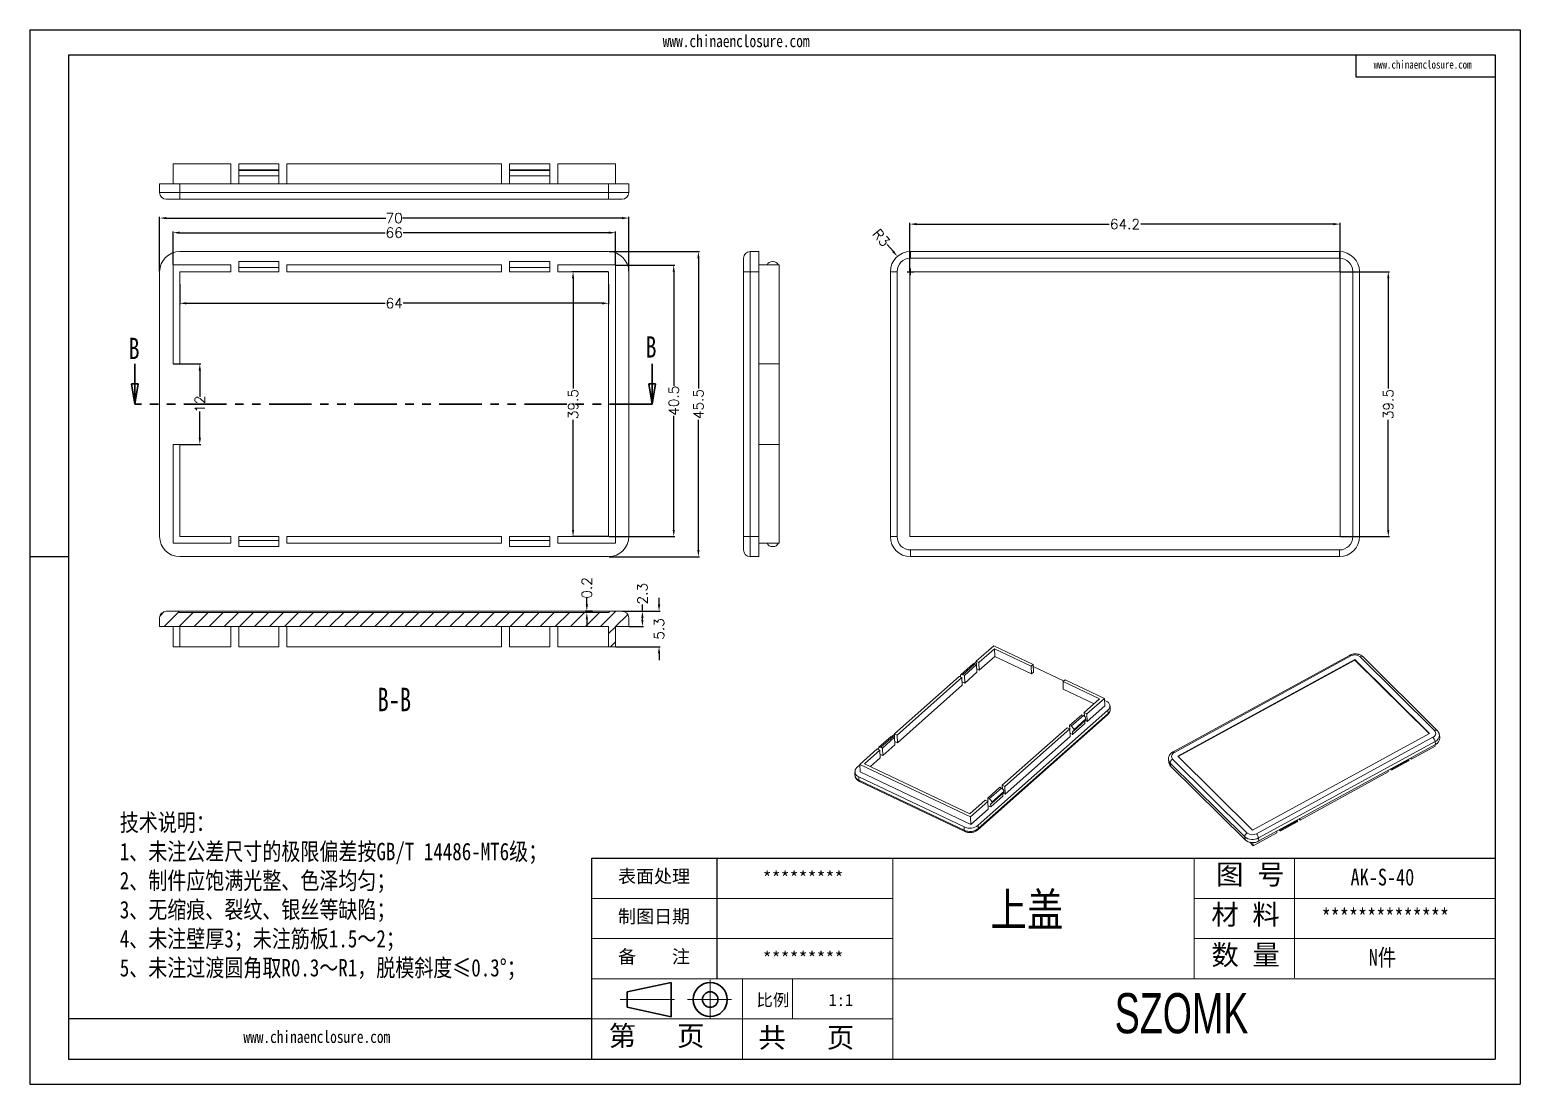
# Model space of a CAD drawing. Header units: inches. Extents: x 3335 to 3801, y 519 to 676.
# Drawn here: x 3334.6 to 3557, y 519 to 676.3 of the extents above; entities that cross this region are included whole.
import ezdxf

# ---------------------------------------------------------------- set-up
doc = ezdxf.new("R2010")
doc.units = ezdxf.units.IN
doc.linetypes.add('CENTER2', pattern=[28.575, 19.05, -3.175, 3.175, -3.175])
doc.linetypes.add('PHANTOM', pattern=[12.7, 6.35, -1.27, 1.27, -1.27, 1.27, -1.27])
doc.layers.add('文字', color=81, linetype='Continuous')
for name, color, linetype, lineweight in [('粗实线', 7, 'Continuous', 30), ('细实线', 3, 'Continuous', 9), ('细点划线', 2, 'CENTER2', 9)]:
    doc.layers.add(name, color=color, linetype=linetype, lineweight=lineweight)
doc.styles.add('SLDTEXTSTYLE0', font='TXT', dxfattribs={"width": 0.75})
doc.styles.add('SLDTEXTSTYLE3', font='TXT', dxfattribs={"width": 0.7})
doc.styles.get("Standard").update_dxf_attribs({"font": 'txt', "bigfont": 'gbcbig.shx'})
doc.styles.add('宋体', font='', dxfattribs={"width": 0.8, "height": 3.5})
doc.styles.add('长仿宋', font='', dxfattribs={"width": 0.7, "height": 4})
doc.styles.get('宋体').set_extended_font_data('SimSun')
doc.styles.get('长仿宋').set_extended_font_data('SimSun')
doc.dimstyles.new('1.5', dxfattribs={"dimtxt": 1.5, "dimasz": 1, "dimexe": 0.18, "dimexo": 0.0625, "dimgap": 0.1, "dimtad": 0, "dimzin": 12, "dimdsep": 46, "dimtxsty": 'Standard', "dimcen": 0.5, "dimclrd": 3, "dimclre": 3, "dimadec": 0, "dimazin": 0, "dimtfac": 1, "dimtofl": 0, "dimtmove": 0, "dimatfit": 3, "dimfxl": 1, "dimtolj": 1, "dimtzin": 0, "dimarcsym": 0})

# ---------------------------------------------------------------- blocks, each defined once
blk = doc.blocks.new('_CLOSED')
at = {"color": 0, "linetype": 'ByBlock', "lineweight": -2}
for p, q in [((-1, 0.166667), (0, 0)), ((-1, 0.166667), (-1, -0.166667)), ((0, 0), (-1, -0.166667)), ((0, 0), (-1, 0))]:
    blk.add_line(p, q, dxfattribs=at)
blk = doc.blocks.new('*D279')
at = {"color": 3, "lineweight": -2}
for p, q in [((3354.02, 640.28), (3354.02, 648.39)), ((3355.02, 648.21), (3387.79, 648.21)), ((3423.02, 648.21), (3390.24, 648.21)), ((3424.02, 640.28), (3424.02, 648.39))]:
    blk.add_line(p, q, dxfattribs=at)
at = {"color": 3}
for points in [[(3355.02, 648.37), (3355.02, 648.04), (3354.02, 648.21)], [(3423.02, 648.37), (3423.02, 648.04), (3424.02, 648.21)]]:
    blk.add_solid(points, dxfattribs=at)
at = {"layer": 'Defpoints', "color": 0}
for p in [(3424.02, 648.21), (3354.02, 640.21), (3424.02, 640.21)]:
    blk.add_point(p, dxfattribs=at)
at = {"color": 0, "insert": (3389.02, 648.21), "char_height": 1.5, "attachment_point": 5}
blk.add_mtext('\\A1;70', dxfattribs=at)
blk = doc.blocks.new('*D280')
at = {"color": 3, "lineweight": -2}
for p, q in [((3356.02, 641.28), (3356.02, 646.21)), ((3357.02, 646.03), (3387.67, 646.03)), ((3421.02, 646.03), (3390.37, 646.03)), ((3422.02, 641.28), (3422.02, 646.21))]:
    blk.add_line(p, q, dxfattribs=at)
at = {"color": 3}
for points in [[(3357.02, 646.2), (3357.02, 645.86), (3356.02, 646.03)], [(3421.02, 646.2), (3421.02, 645.86), (3422.02, 646.03)]]:
    blk.add_solid(points, dxfattribs=at)
at = {"layer": 'Defpoints', "color": 0}
for p in [(3422.02, 646.03), (3356.02, 641.21), (3422.02, 641.21)]:
    blk.add_point(p, dxfattribs=at)
at = {"color": 0, "insert": (3389.02, 646.03), "char_height": 1.5, "attachment_point": 5}
blk.add_mtext('\\A1;66', dxfattribs=at)
blk = doc.blocks.new('*D282')
at = {"color": 3, "lineweight": -2}
for p, q in [((3357.02, 638.34), (3357.02, 635.32)), ((3421.02, 638.34), (3421.02, 635.32)), ((3358.02, 635.5), (3387.67, 635.5)), ((3420.02, 635.5), (3390.37, 635.5))]:
    blk.add_line(p, q, dxfattribs=at)
at = {"color": 3}
for points in [[(3358.02, 635.67), (3358.02, 635.33), (3357.02, 635.5)], [(3420.02, 635.67), (3420.02, 635.33), (3421.02, 635.5)]]:
    blk.add_solid(points, dxfattribs=at)
at = {"layer": 'Defpoints', "color": 0}
for p in [(3357.02, 638.41), (3421.02, 638.41), (3421.02, 635.5)]:
    blk.add_point(p, dxfattribs=at)
at = {"color": 0, "insert": (3389.02, 635.5), "char_height": 1.5, "attachment_point": 5}
blk.add_mtext('\\A1;64', dxfattribs=at)
blk = doc.blocks.new('*D283')
at = {"color": 3, "lineweight": -2}
for p, q in [((3420.96, 640.21), (3415.53, 640.21)), ((3415.71, 639.21), (3415.71, 622.81)), ((3415.71, 601.71), (3415.71, 618.11)), ((3420.96, 600.71), (3415.53, 600.71))]:
    blk.add_line(p, q, dxfattribs=at)
at = {"color": 3}
for points in [[(3415.54, 639.21), (3415.87, 639.21), (3415.71, 640.21)], [(3415.54, 601.71), (3415.87, 601.71), (3415.71, 600.71)]]:
    blk.add_solid(points, dxfattribs=at)
at = {"layer": 'Defpoints', "color": 0}
for p in [(3421.02, 640.21), (3415.71, 600.71), (3421.02, 600.71)]:
    blk.add_point(p, dxfattribs=at)
at = {"color": 0, "insert": (3415.71, 620.46), "char_height": 1.5, "attachment_point": 5, "rotation": 90}
blk.add_mtext('\\A1;39.5', dxfattribs=at)
blk = doc.blocks.new('*D284')
at = {"color": 3, "lineweight": -2}
for p, q in [((3422.08, 641.21), (3430.91, 641.21)), ((3430.73, 640.21), (3430.73, 623.19)), ((3430.73, 601.71), (3430.73, 618.74)), ((3421.08, 600.71), (3430.91, 600.71))]:
    blk.add_line(p, q, dxfattribs=at)
at = {"color": 3}
for points in [[(3430.57, 640.21), (3430.9, 640.21), (3430.73, 641.21)], [(3430.57, 601.71), (3430.9, 601.71), (3430.73, 600.71)]]:
    blk.add_solid(points, dxfattribs=at)
at = {"layer": 'Defpoints', "color": 0}
for p in [(3422.02, 641.21), (3421.02, 600.71), (3430.73, 600.71)]:
    blk.add_point(p, dxfattribs=at)
at = {"color": 0, "insert": (3430.73, 620.96), "char_height": 1.5, "attachment_point": 5, "rotation": 90}
blk.add_mtext('\\A1;40.5', dxfattribs=at)
blk = doc.blocks.new('*D285')
at = {"color": 3, "lineweight": -2}
for p, q in [((3421.08, 643.21), (3434.59, 643.21)), ((3434.41, 642.21), (3434.41, 622.81)), ((3434.41, 598.71), (3434.41, 618.11)), ((3421.08, 597.71), (3434.59, 597.71))]:
    blk.add_line(p, q, dxfattribs=at)
at = {"color": 3}
for points in [[(3434.24, 642.21), (3434.58, 642.21), (3434.41, 643.21)], [(3434.24, 598.71), (3434.58, 598.71), (3434.41, 597.71)]]:
    blk.add_solid(points, dxfattribs=at)
at = {"layer": 'Defpoints', "color": 0}
for p in [(3421.02, 643.21), (3434.41, 643.21), (3421.02, 597.71)]:
    blk.add_point(p, dxfattribs=at)
at = {"color": 0, "insert": (3434.41, 620.46), "char_height": 1.5, "attachment_point": 5, "rotation": 90}
blk.add_mtext('\\A1;45.5', dxfattribs=at)
blk = doc.blocks.new('*D286')
at = {"color": 3, "lineweight": -2}
for p, q in [((3356.08, 626.46), (3360.19, 626.46)), ((3360.01, 625.46), (3360.01, 621.56)), ((3360.01, 615.46), (3360.01, 619.36)), ((3357.08, 614.46), (3360.19, 614.46))]:
    blk.add_line(p, q, dxfattribs=at)
at = {"color": 3}
for points in [[(3359.84, 625.46), (3360.18, 625.46), (3360.01, 626.46)], [(3359.84, 615.46), (3360.18, 615.46), (3360.01, 614.46)]]:
    blk.add_solid(points, dxfattribs=at)
at = {"layer": 'Defpoints', "color": 0}
for p in [(3356.02, 626.46), (3360.01, 626.46), (3357.02, 614.46)]:
    blk.add_point(p, dxfattribs=at)
at = {"color": 0, "insert": (3360.01, 620.46), "char_height": 1.5, "attachment_point": 5, "rotation": 90}
blk.add_mtext('\\A1;12', dxfattribs=at)
blk = doc.blocks.new('*D287')
at = {"color": 3, "lineweight": -2}
for p, q in [((3423.08, 589.58), (3426.24, 589.58)), ((3426.06, 589.58), (3426.06, 590.58)), ((3424.08, 587.28), (3426.24, 587.28)), ((3426.06, 588.28), (3426.06, 588.58))]:
    blk.add_line(p, q, dxfattribs=at)
at = {"color": 3}
for points in [[(3425.89, 588.58), (3426.22, 588.58), (3426.06, 589.58)], [(3425.89, 588.28), (3426.22, 588.28), (3426.06, 587.28)]]:
    blk.add_solid(points, dxfattribs=at)
at = {"layer": 'Defpoints', "color": 0}
for p in [(3423.02, 589.58), (3426.06, 589.58), (3424.02, 587.28)]:
    blk.add_point(p, dxfattribs=at)
at = {"color": 0, "insert": (3426.06, 592.18), "char_height": 1.5, "attachment_point": 5, "rotation": 90}
blk.add_mtext('\\A1;2.3', dxfattribs=at)
blk = doc.blocks.new('*D288')
at = {"color": 3, "lineweight": -2}
for p, q in [((3428.54, 590.58), (3428.54, 591.58)), ((3423.08, 589.58), (3428.72, 589.58)), ((3422.08, 584.28), (3428.72, 584.28)), ((3428.54, 583.28), (3428.54, 582.28))]:
    blk.add_line(p, q, dxfattribs=at)
at = {"color": 3}
for points in [[(3428.37, 590.58), (3428.71, 590.58), (3428.54, 589.58)], [(3428.37, 583.28), (3428.71, 583.28), (3428.54, 584.28)]]:
    blk.add_solid(points, dxfattribs=at)
at = {"layer": 'Defpoints', "color": 0}
for p in [(3423.02, 589.58), (3428.54, 589.58), (3422.02, 584.28)]:
    blk.add_point(p, dxfattribs=at)
at = {"color": 0, "insert": (3428.54, 586.93), "char_height": 1.5, "attachment_point": 5, "rotation": 90}
blk.add_mtext('\\A1;5.3', dxfattribs=at)
blk = doc.blocks.new('*D289')
at = {"color": 3, "lineweight": -2}
for p, q in [((3417.76, 590.58), (3417.76, 591.58)), ((3418.6, 589.58), (3417.58, 589.58)), ((3418.6, 589.38), (3417.58, 589.38)), ((3417.76, 588.38), (3417.76, 587.38))]:
    blk.add_line(p, q, dxfattribs=at)
at = {"color": 3}
for points in [[(3417.6, 590.58), (3417.93, 590.58), (3417.76, 589.58)], [(3417.6, 588.38), (3417.93, 588.38), (3417.76, 589.38)]]:
    blk.add_solid(points, dxfattribs=at)
at = {"layer": 'Defpoints', "color": 0}
for p in [(3417.76, 589.58), (3418.66, 589.58), (3418.66, 589.38)]:
    blk.add_point(p, dxfattribs=at)
at = {"color": 0, "insert": (3417.76, 593.05), "char_height": 1.5, "attachment_point": 5, "rotation": 90}
blk.add_mtext('\\A1;0.2', dxfattribs=at)
blk = doc.blocks.new('*D290')
at = {"color": 3, "lineweight": -2}
for p, q in [((3465.96, 640.28), (3465.96, 647.49)), ((3466.96, 647.31), (3495.71, 647.31)), ((3529.16, 647.31), (3500.41, 647.31)), ((3530.16, 640.28), (3530.16, 647.49))]:
    blk.add_line(p, q, dxfattribs=at)
at = {"color": 3}
for points in [[(3466.96, 647.47), (3466.96, 647.14), (3465.96, 647.31)], [(3529.16, 647.47), (3529.16, 647.14), (3530.16, 647.31)]]:
    blk.add_solid(points, dxfattribs=at)
at = {"layer": 'Defpoints', "color": 0}
for p in [(3530.16, 647.31), (3465.96, 640.21), (3530.16, 640.21)]:
    blk.add_point(p, dxfattribs=at)
at = {"color": 0, "insert": (3498.06, 647.31), "char_height": 1.5, "attachment_point": 5}
blk.add_mtext('\\A1;64.2', dxfattribs=at)
blk = doc.blocks.new('*D291')
at = {"color": 3, "lineweight": -2}
for p, q in [((3530.22, 640.21), (3537.53, 640.21)), ((3537.35, 639.21), (3537.35, 622.81)), ((3537.35, 601.71), (3537.35, 618.11)), ((3530.22, 600.71), (3537.53, 600.71))]:
    blk.add_line(p, q, dxfattribs=at)
at = {"color": 3}
for points in [[(3537.18, 639.21), (3537.52, 639.21), (3537.35, 640.21)], [(3537.18, 601.71), (3537.52, 601.71), (3537.35, 600.71)]]:
    blk.add_solid(points, dxfattribs=at)
at = {"layer": 'Defpoints', "color": 0}
for p in [(3530.16, 640.21), (3537.35, 640.21), (3530.16, 600.71)]:
    blk.add_point(p, dxfattribs=at)
at = {"color": 0, "insert": (3537.35, 620.46), "char_height": 1.5, "attachment_point": 5, "rotation": 90}
blk.add_mtext('\\A1;39.5', dxfattribs=at)
blk = doc.blocks.new('*D292')
at = {"color": 3, "lineweight": -2}
for p, q in [((3462.58, 644.26), (3463.45, 643.25)), ((3466.06, 639.71), (3466.06, 640.71)), ((3465.56, 640.21), (3466.56, 640.21))]:
    blk.add_line(p, q, dxfattribs=at)
at = {"color": 3}
blk.add_solid([(3463.57, 643.36), (3463.32, 643.14), (3464.1, 642.49)], dxfattribs=at)
at = {"layer": 'Defpoints', "color": 0}
for p in [(3464.1, 642.49), (3466.06, 640.21)]:
    blk.add_point(p, dxfattribs=at)
at = {"color": 0, "insert": (3461.7, 645.28), "char_height": 1.5, "attachment_point": 5, "rotation": 310.6893}
blk.add_mtext('\\A1;R3', dxfattribs=at)

msp = doc.modelspace()

# ---------------------------------------------------------------- hatches: boundary and pattern name
at = {"linetype": 'Continuous', "lineweight": 0}
h = msp.add_hatch(dxfattribs=at)
h.set_pattern_fill('ANSI31', color=4, scale=0.5, style=0)
h.set_pattern_definition([(45, (0, 3.0011), (-1.122532, 1.122532), [])])
edge = h.paths.add_edge_path(flags=0)
edge.add_line((3421.018, 584.279), (3422.018, 584.279))
edge.add_line((3422.018, 584.279), (3422.018, 587.279))
edge.add_line((3422.018, 587.279), (3424.018, 587.279))
edge.add_line((3424.018, 587.279), (3424.018, 588.579))
edge.add_arc((3423.018, 588.579), 1, 0, 90)
edge.add_line((3423.018, 589.579), (3421.118, 589.579))
edge.add_line((3421.118, 589.579), (3421.118, 589.379))
edge.add_line((3421.118, 589.379), (3356.918, 589.379))
edge.add_line((3356.918, 589.379), (3356.918, 589.579))
edge.add_line((3356.918, 589.579), (3355.018, 589.579))
edge.add_arc((3355.018, 588.579), 1, 90, 180)
edge.add_line((3354.018, 588.579), (3354.018, 587.279))
edge.add_line((3354.018, 587.279), (3421.018, 587.279))
edge.add_line((3421.018, 587.279), (3421.018, 584.279))

# ---------------------------------------------------------------- linework, layer by layer
for p, q in [((3334.647, 676.285), (3557.035, 676.285)), ((3334.647, 676.285), (3334.647, 519.041)), ((3557.035, 676.285), (3557.035, 519.041)), ((3340.401, 672.541), (3553.291, 672.541)), ((3340.401, 672.541), (3340.401, 522.785)), ((3532.491, 672.541), (3532.491, 669.291)), ((3553.291, 672.541), (3553.291, 522.785)), ((3532.491, 669.291), (3553.291, 669.291)), ((3340.401, 597.663), (3334.647, 597.663)), ((3334.647, 591.839), (3334.647, 519.041)), ((3418.51, 522.785), (3418.51, 552.736)), ((3418.51, 552.736), (3553.291, 552.736)), ((3437.23, 534.765), (3437.23, 552.736)), ((3418.51, 528.775), (3340.401, 528.775)), ((3340.401, 522.785), (3553.291, 522.785)), ((3334.647, 519.041), (3557.035, 519.041)), ((3334.647, 519.041), (3437.604, 519.041))]:
    msp.add_line(p, q)
at = {"color": 7, "linetype": 'Continuous', "lineweight": 15}
for p, q in [((3356.018, 653.322), (3356.018, 656.322)), ((3356.018, 656.322), (3364.618, 656.322)), ((3364.618, 653.322), (3364.618, 656.322)), ((3365.818, 656.322), (3371.818, 656.322)), ((3365.818, 655.422), (3365.818, 656.322)), ((3371.818, 656.322), (3371.818, 655.422)), ((3373.018, 656.322), (3405.018, 656.322)), ((3373.018, 653.322), (3373.018, 656.322)), ((3405.018, 653.322), (3405.018, 656.322)), ((3406.218, 656.322), (3412.218, 656.322)), ((3406.218, 655.422), (3406.218, 656.322)), ((3412.218, 656.322), (3412.218, 655.422)), ((3413.418, 656.322), (3422.018, 656.322)), ((3413.418, 653.322), (3413.418, 656.322)), ((3422.018, 653.322), (3422.018, 656.322)), ((3371.818, 655.422), (3365.818, 655.422)), ((3365.818, 655.422), (3365.818, 655.328)), ((3365.818, 655.328), (3371.818, 655.328)), ((3365.818, 654.522), (3365.818, 655.328)), ((3365.818, 654.522), (3371.818, 654.522)), ((3365.818, 653.322), (3365.818, 654.522)), ((3371.818, 655.328), (3371.818, 655.422)), ((3371.818, 655.328), (3371.818, 654.522)), ((3371.818, 653.322), (3371.818, 654.522)), ((3412.218, 655.422), (3406.218, 655.422)), ((3406.218, 655.328), (3406.218, 655.422)), ((3406.218, 655.328), (3412.218, 655.328)), ((3406.218, 654.522), (3406.218, 655.328)), ((3412.218, 654.522), (3406.218, 654.522)), ((3406.218, 653.322), (3406.218, 654.522)), ((3412.218, 655.422), (3412.218, 655.328)), ((3412.218, 655.328), (3412.218, 654.522)), ((3412.218, 653.322), (3412.218, 654.522)), ((3354.018, 652.022), (3354.018, 653.322)), ((3354.018, 653.322), (3357.018, 653.322)), ((3357.018, 652.022), (3354.018, 652.022)), ((3357.018, 653.322), (3357.018, 652.022)), ((3357.018, 653.322), (3421.018, 653.322)), ((3357.018, 652.022), (3357.018, 651.022)), ((3357.018, 652.022), (3421.018, 652.022)), ((3421.018, 652.022), (3421.018, 653.322)), ((3421.018, 653.322), (3424.018, 653.322)), ((3424.018, 652.022), (3421.018, 652.022)), ((3421.018, 651.022), (3421.018, 652.022)), ((3424.018, 653.322), (3424.018, 652.022)), ((3355.018, 651.022), (3357.018, 651.022)), ((3421.018, 651.022), (3357.018, 651.022)), ((3421.018, 651.022), (3423.018, 651.022)), ((3421.018, 643.214), (3357.018, 643.214)), ((3442.149, 640.214), (3442.149, 643.214)), ((3442.149, 643.214), (3443.449, 643.214)), ((3443.449, 643.214), (3443.449, 640.214)), ((3466.055, 643.214), (3466.055, 642.214)), ((3466.055, 643.214), (3530.055, 643.214)), ((3530.055, 642.214), (3530.055, 643.214)), ((3356.018, 641.214), (3356.018, 626.464)), ((3364.618, 641.214), (3356.018, 641.214)), ((3364.618, 641.214), (3364.618, 640.214)), ((3365.818, 640.814), (3365.818, 641.714)), ((3365.818, 641.714), (3371.818, 641.714)), ((3371.818, 640.814), (3365.818, 640.814)), ((3365.818, 640.214), (3365.818, 640.814)), ((3371.818, 641.714), (3371.818, 640.814)), ((3371.818, 640.814), (3371.818, 640.214)), ((3373.018, 640.214), (3373.018, 641.214)), ((3405.018, 641.214), (3373.018, 641.214)), ((3405.018, 640.214), (3405.018, 641.214)), ((3406.218, 641.714), (3412.218, 641.714)), ((3406.218, 640.814), (3406.218, 641.714)), ((3406.218, 640.814), (3406.218, 640.214)), ((3412.218, 640.814), (3406.218, 640.814)), ((3412.218, 641.714), (3412.218, 640.814)), ((3412.218, 640.214), (3412.218, 640.814)), ((3413.418, 641.214), (3413.418, 640.214)), ((3422.018, 641.214), (3413.418, 641.214)), ((3422.018, 599.714), (3422.018, 641.214)), ((3441.149, 642.214), (3441.149, 640.214)), ((3443.449, 641.214), (3446.449, 641.214)), ((3445.549, 641.714), (3445.455, 641.714)), ((3446.449, 641.214), (3446.449, 626.464)), ((3530.055, 642.214), (3466.055, 642.214)), ((3354.018, 640.214), (3354.018, 600.714)), ((3357.018, 640.214), (3357.018, 626.464)), ((3364.618, 640.214), (3357.018, 640.214)), ((3371.818, 640.214), (3365.818, 640.214)), ((3405.018, 640.214), (3373.018, 640.214)), ((3412.218, 640.214), (3406.218, 640.214)), ((3421.018, 640.214), (3413.418, 640.214)), ((3421.018, 600.714), (3421.018, 640.214)), ((3424.018, 600.714), (3424.018, 640.214)), ((3442.149, 640.214), (3441.149, 640.214)), ((3441.149, 600.714), (3441.149, 640.214)), ((3442.149, 640.214), (3442.149, 600.714)), ((3443.449, 640.214), (3442.149, 640.214)), ((3443.449, 640.214), (3443.449, 600.714)), ((3464.055, 640.214), (3463.055, 640.214)), ((3463.055, 600.714), (3463.055, 640.214)), ((3464.055, 640.214), (3464.055, 600.714)), ((3530.155, 640.214), (3465.955, 640.214)), ((3465.955, 640.214), (3465.955, 600.714)), ((3530.155, 600.714), (3530.155, 640.214)), ((3533.055, 640.214), (3532.055, 640.214)), ((3532.055, 600.714), (3532.055, 640.214)), ((3533.055, 640.214), (3533.055, 600.714)), ((3357.018, 626.464), (3356.018, 626.464)), ((3443.449, 626.464), (3446.449, 626.464)), ((3446.449, 614.464), (3446.449, 626.464)), ((3356.018, 614.464), (3356.018, 599.714)), ((3356.018, 614.464), (3357.018, 614.464)), ((3357.018, 614.464), (3357.018, 600.714)), ((3443.449, 614.464), (3446.449, 614.464)), ((3446.449, 614.464), (3446.449, 599.714)), ((3357.018, 600.714), (3364.618, 600.714)), ((3364.618, 599.714), (3364.618, 600.714)), ((3365.818, 600.714), (3371.818, 600.714)), ((3365.818, 600.714), (3365.818, 600.114)), ((3371.818, 600.114), (3371.818, 600.714)), ((3373.018, 600.714), (3373.018, 599.714)), ((3373.018, 600.714), (3405.018, 600.714)), ((3405.018, 600.714), (3405.018, 599.714)), ((3406.218, 600.714), (3412.218, 600.714)), ((3406.218, 600.114), (3406.218, 600.714)), ((3412.218, 600.714), (3412.218, 600.114)), ((3413.418, 600.714), (3421.018, 600.714)), ((3413.418, 599.714), (3413.418, 600.714)), ((3441.149, 600.714), (3441.149, 598.714)), ((3441.149, 600.714), (3442.149, 600.714)), ((3442.149, 597.714), (3442.149, 600.714)), ((3442.149, 600.714), (3443.449, 600.714)), ((3443.449, 600.714), (3443.449, 597.714)), ((3463.055, 600.714), (3464.055, 600.714)), ((3465.955, 600.714), (3530.155, 600.714)), ((3532.055, 600.714), (3533.055, 600.714)), ((3356.018, 599.714), (3364.618, 599.714)), ((3365.818, 600.114), (3371.818, 600.114)), ((3365.818, 599.214), (3365.818, 600.114)), ((3371.818, 599.214), (3365.818, 599.214)), ((3371.818, 600.114), (3371.818, 599.214)), ((3373.018, 599.714), (3405.018, 599.714)), ((3406.218, 600.114), (3412.218, 600.114)), ((3406.218, 599.214), (3406.218, 600.114)), ((3412.218, 599.214), (3406.218, 599.214)), ((3412.218, 600.114), (3412.218, 599.214)), ((3413.418, 599.714), (3422.018, 599.714)), ((3443.449, 599.714), (3446.449, 599.714)), ((3445.549, 599.214), (3445.455, 599.214)), ((3466.055, 598.714), (3466.055, 597.714)), ((3466.055, 598.714), (3530.055, 598.714)), ((3530.055, 597.714), (3530.055, 598.714)), ((3357.018, 597.714), (3421.018, 597.714)), ((3443.449, 597.714), (3442.149, 597.714)), ((3530.055, 597.714), (3466.055, 597.714)), ((3356.918, 589.579), (3355.018, 589.579)), ((3356.918, 589.579), (3356.918, 589.379)), ((3421.118, 589.579), (3356.918, 589.579)), ((3421.118, 589.379), (3356.918, 589.379)), ((3421.118, 589.379), (3421.118, 589.579)), ((3423.018, 589.579), (3421.118, 589.579)), ((3354.018, 587.279), (3354.018, 588.579)), ((3354.018, 587.279), (3421.018, 587.279)), ((3356.018, 587.279), (3356.018, 584.279)), ((3357.018, 587.279), (3357.018, 584.279)), ((3364.618, 587.279), (3364.618, 584.279)), ((3365.818, 587.279), (3365.818, 584.279)), ((3371.818, 587.279), (3371.818, 584.279)), ((3373.018, 587.279), (3373.018, 584.279)), ((3405.018, 587.279), (3405.018, 584.279)), ((3406.218, 587.279), (3406.218, 584.279)), ((3412.218, 587.279), (3412.218, 584.279)), ((3413.418, 587.279), (3413.418, 584.279)), ((3421.018, 584.279), (3421.018, 587.279)), ((3422.018, 587.279), (3424.018, 587.279)), ((3422.018, 584.279), (3422.018, 587.279)), ((3424.018, 588.579), (3424.018, 587.279)), ((3356.018, 584.279), (3357.018, 584.279)), ((3357.018, 584.279), (3364.618, 584.279)), ((3365.818, 584.279), (3371.818, 584.279)), ((3373.018, 584.279), (3405.018, 584.279)), ((3406.218, 584.279), (3412.218, 584.279)), ((3413.418, 584.279), (3421.018, 584.279)), ((3422.018, 584.279), (3421.018, 584.279)), ((3478.48, 584.421), (3475.877, 582.116)), ((3478.575, 583.964), (3476.275, 581.927)), ((3478.622, 582.832), (3476.322, 580.795)), ((3484.346, 581.633), (3478.48, 584.421)), ((3484.044, 581.365), (3478.575, 583.964)), ((3478.622, 582.832), (3478.575, 583.964)), ((3484.091, 580.233), (3478.622, 582.832)), ((3531.559, 582.991), (3505.237, 568.61)), ((3531.759, 582.902), (3505.437, 568.52)), ((3544.265, 571.779), (3533.145, 582.793)), ((3544.657, 571.785), (3533.536, 582.8)), ((3475.389, 581.716), (3473.573, 580.108)), ((3475.673, 581.719), (3473.858, 580.111)), ((3475.912, 581.606), (3474.096, 579.998)), ((3475.959, 580.473), (3474.143, 578.865)), ((3475.881, 582.028), (3475.571, 581.754)), ((3475.912, 581.606), (3475.673, 581.719)), ((3475.877, 582.116), (3476.275, 581.927)), ((3475.898, 581.612), (3475.877, 582.116)), ((3475.959, 580.473), (3475.912, 581.606)), ((3475.938, 580.977), (3476.322, 580.795)), ((3476.322, 580.795), (3476.275, 581.927)), ((3484.346, 581.633), (3484.044, 581.365)), ((3484.091, 580.233), (3484.044, 581.365)), ((3484.393, 580.501), (3484.091, 580.233)), ((3484.393, 580.501), (3484.346, 581.633)), ((3488.908, 579.178), (3484.358, 581.341)), ((3532.363, 582.366), (3505.959, 567.94)), ((3532.371, 582.297), (3506.007, 567.892)), ((3543.484, 571.352), (3532.363, 582.366)), ((3532.371, 582.297), (3532.363, 582.366)), ((3543.443, 571.33), (3532.371, 582.297)), ((3473.335, 579.865), (3463.652, 571.289)), ((3473.733, 579.676), (3464.049, 571.1)), ((3473.78, 578.544), (3464.096, 569.968)), ((3473.733, 579.676), (3473.335, 579.865)), ((3473.514, 579.932), (3473.403, 579.833)), ((3473.515, 579.906), (3473.514, 579.941)), ((3473.78, 578.544), (3473.733, 579.676)), ((3473.759, 579.048), (3474.143, 578.865)), ((3473.858, 580.111), (3474.096, 579.998)), ((3474.143, 578.865), (3474.096, 579.998)), ((3488.816, 579.096), (3489.119, 579.364)), ((3494.285, 576.497), (3488.816, 579.096)), ((3488.863, 577.964), (3488.816, 579.096)), ((3494.985, 576.576), (3489.119, 579.364)), ((3493.469, 575.775), (3488.863, 577.964)), ((3491.985, 574.46), (3494.285, 576.497)), ((3492.382, 574.271), (3494.985, 576.576)), ((3495.032, 575.444), (3494.985, 576.576)), ((3495.24, 576.169), (3494.997, 576.284)), ((3476.111, 556.97), (3495.479, 574.122)), ((3476.157, 557.646), (3495.525, 574.798)), ((3476.178, 557.155), (3495.545, 574.307)), ((3489.806, 572.531), (3491.622, 574.139)), ((3490.045, 572.417), (3491.86, 574.025)), ((3491.622, 574.139), (3491.86, 574.025)), ((3492.007, 573.927), (3491.985, 574.46)), ((3492.382, 574.271), (3491.985, 574.46)), ((3492.43, 573.139), (3492.382, 574.271)), ((3492.43, 573.139), (3495.032, 575.444)), ((3495.545, 574.307), (3495.525, 574.798)), ((3495.851, 574.937), (3495.83, 575.427)), ((3479.759, 563.633), (3489.443, 572.209)), ((3480.157, 563.444), (3489.84, 572.02)), ((3489.443, 572.209), (3489.84, 572.02)), ((3489.827, 572.027), (3489.806, 572.531)), ((3490.045, 572.417), (3489.806, 572.531)), ((3489.888, 570.888), (3489.84, 572.02)), ((3490.251, 571.21), (3490.232, 571.662)), ((3490.251, 571.21), (3492.066, 572.818)), ((3490.358, 571.706), (3492.174, 573.314)), ((3492.232, 573.516), (3490.417, 571.908)), ((3490.418, 571.872), (3490.417, 571.908)), ((3490.418, 571.872), (3492.234, 573.48)), ((3492.066, 572.818), (3492.05, 573.204)), ((3492.43, 573.139), (3492.135, 573.279)), ((3492.232, 573.516), (3492.234, 573.48)), ((3463.163, 570.889), (3461.348, 569.281)), ((3463.448, 570.892), (3461.632, 569.284)), ((3463.686, 570.778), (3461.87, 569.17)), ((3463.733, 569.646), (3461.918, 568.038)), ((3463.655, 571.201), (3463.345, 570.926)), ((3463.448, 570.892), (3463.686, 570.778)), ((3464.049, 571.1), (3463.652, 571.289)), ((3463.673, 570.785), (3463.652, 571.289)), ((3463.733, 569.646), (3463.686, 570.778)), ((3464.096, 569.968), (3463.712, 570.15)), ((3464.096, 569.968), (3464.049, 571.1)), ((3480.204, 562.312), (3489.888, 570.888)), ((3490.251, 571.21), (3489.867, 571.392)), ((3517.079, 556.926), (3543.484, 571.352)), ((3517.684, 556.39), (3544.006, 570.772)), ((3544.327, 570.144), (3518.005, 555.763)), ((3544.379, 569.69), (3518.057, 555.309)), ((3544.347, 569.426), (3540.81, 567.493)), ((3544.32, 569.658), (3544.347, 569.426)), ((3544.379, 569.69), (3544.327, 570.144)), ((3545.025, 570.697), (3544.973, 571.151)), ((3461.11, 569.038), (3458.507, 566.733)), ((3461.507, 568.849), (3459.207, 566.812)), ((3461.554, 567.716), (3460.07, 566.402)), ((3461.11, 569.038), (3461.507, 568.849)), ((3461.288, 569.105), (3461.177, 569.006)), ((3461.288, 569.114), (3461.289, 569.079)), ((3461.554, 567.716), (3461.507, 568.849)), ((3461.918, 568.038), (3461.533, 568.221)), ((3461.87, 569.17), (3461.632, 569.284)), ((3461.918, 568.038), (3461.87, 569.17)), ((3504.55, 567.443), (3504.602, 566.99)), ((3505.178, 567.513), (3516.298, 556.499)), ((3505.959, 567.94), (3517.079, 556.926)), ((3537.916, 565.906), (3540.383, 567.254)), ((3540.417, 567.431), (3537.95, 566.083)), ((3537.953, 566.05), (3540.421, 567.398)), ((3540.421, 567.398), (3540.417, 567.431)), ((3540.81, 567.493), (3540.649, 567.653)), ((3540.783, 567.726), (3540.81, 567.493)), ((3457.756, 565.617), (3457.776, 565.127)), ((3458.511, 566.645), (3458.061, 566.247)), ((3458.347, 564.876), (3474.056, 557.409)), ((3458.347, 564.876), (3458.367, 564.385)), ((3458.554, 565.601), (3458.507, 566.733)), ((3458.507, 566.733), (3475.012, 558.888)), ((3458.554, 565.601), (3475.059, 557.756)), ((3459.207, 566.812), (3474.917, 559.345)), ((3515.927, 555.925), (3504.806, 566.939)), ((3504.806, 566.939), (3504.858, 566.486)), ((3515.978, 555.471), (3504.858, 566.486)), ((3537.355, 565.606), (3524.194, 558.415)), ((3537.328, 565.838), (3537.355, 565.606)), ((3537.736, 565.987), (3537.688, 566.035)), ((3537.95, 566.083), (3537.953, 566.05)), ((3458.367, 564.385), (3474.077, 556.918)), ((3458.455, 564.201), (3474.165, 556.735)), ((3477.58, 561.704), (3479.396, 563.312)), ((3477.819, 561.59), (3479.634, 563.198)), ((3480.007, 562.688), (3478.191, 561.08)), ((3478.192, 561.045), (3480.008, 562.653)), ((3479.634, 563.198), (3479.396, 563.312)), ((3479.759, 563.633), (3480.157, 563.444)), ((3479.781, 563.1), (3479.759, 563.633)), ((3480.008, 562.653), (3480.007, 562.688)), ((3480.204, 562.312), (3480.157, 563.444)), ((3474.917, 559.345), (3477.217, 561.382)), ((3475.012, 558.888), (3477.615, 561.193)), ((3477.615, 561.193), (3477.217, 561.382)), ((3477.601, 561.199), (3477.58, 561.704)), ((3477.58, 561.704), (3477.819, 561.59)), ((3477.662, 560.061), (3477.615, 561.193)), ((3477.641, 560.565), (3478.025, 560.382)), ((3478.025, 560.382), (3478.006, 560.835)), ((3478.025, 560.382), (3479.841, 561.99)), ((3478.133, 560.878), (3479.948, 562.486)), ((3478.191, 561.08), (3478.192, 561.045)), ((3479.841, 561.99), (3479.825, 562.377)), ((3479.909, 562.452), (3480.204, 562.312)), ((3475.059, 557.756), (3475.012, 558.888)), ((3475.059, 557.756), (3477.662, 560.061)), ((3523.802, 558.353), (3521.334, 557.005)), ((3521.338, 556.972), (3523.805, 558.32)), ((3523.802, 558.353), (3523.805, 558.32)), ((3524.033, 558.574), (3524.194, 558.415)), ((3524.167, 558.648), (3524.194, 558.415)), ((3474.077, 556.918), (3474.056, 557.409)), ((3476.157, 557.646), (3476.178, 557.155)), ((3520.739, 556.528), (3517.202, 554.595)), ((3520.713, 556.76), (3520.739, 556.528)), ((3521.072, 556.956), (3521.12, 556.909)), ((3521.3, 556.828), (3523.768, 558.176)), ((3521.338, 556.972), (3521.334, 557.005)), ((3515.978, 555.471), (3515.927, 555.925)), ((3517.202, 554.595), (3516.677, 555.115)), ((3517.148, 555.072), (3517.202, 554.595)), ((3518.005, 555.763), (3518.057, 555.309))]:
    msp.add_line(p, q, dxfattribs=at)
at = {"color": 7, "linetype": 'Continuous', "lineweight": 30}
for p, q in [((3350.324, 626.464), (3350.324, 620.464)), ((3427.498, 626.464), (3427.498, 620.464))]:
    msp.add_line(p, q, dxfattribs=at)
at = {"color": 1, "linetype": 'PHANTOM', "lineweight": 30}
msp.add_line((3427.498, 620.464), (3350.324, 620.464), dxfattribs=at)
at = {"color": 8, "linetype": 'Continuous', "lineweight": 15, "flags": 128}
for points in [[(3531.759, 582.902), (3531.705, 582.949), (3531.654, 582.982), (3531.609, 582.998), (3531.572, 582.997), (3531.559, 582.991)], [(3505.237, 568.61), (3505.25, 568.615), (3505.287, 568.616), (3505.332, 568.6), (3505.383, 568.568), (3505.437, 568.52)]]:
    msp.add_lwpolyline(points, dxfattribs=at)
at = {"color": 7, "linetype": 'Continuous', "lineweight": 15, "flags": 128}
for points in [[(3473.858, 580.111), (3473.788, 580.138), (3473.722, 580.15), (3473.661, 580.148), (3473.609, 580.132), (3473.566, 580.101), (3473.536, 580.058), (3473.518, 580.004), (3473.514, 579.941)], [(3461.632, 569.284), (3461.562, 569.31), (3461.496, 569.323), (3461.435, 569.321), (3461.383, 569.304), (3461.34, 569.274), (3461.31, 569.231), (3461.292, 569.177), (3461.288, 569.114)], [(3540.421, 567.398), (3540.423, 567.342), (3540.415, 567.297), (3540.398, 567.266), (3540.383, 567.254)], [(3540.4, 567.517), (3540.41, 567.477), (3540.417, 567.431)], [(3537.736, 565.987), (3537.785, 565.944), (3537.83, 565.915), (3537.871, 565.901), (3537.904, 565.902), (3537.931, 565.918), (3537.948, 565.949), (3537.955, 565.994), (3537.953, 566.05)], [(3537.95, 566.083), (3537.942, 566.129), (3537.933, 566.168)], [(3523.805, 558.32), (3523.807, 558.264), (3523.8, 558.219), (3523.782, 558.188), (3523.768, 558.176)], [(3523.785, 558.439), (3523.794, 558.399), (3523.802, 558.353)], [(3521.12, 556.909), (3521.169, 556.866), (3521.214, 556.837), (3521.255, 556.822), (3521.289, 556.823), (3521.315, 556.84), (3521.332, 556.871), (3521.34, 556.916), (3521.338, 556.972)], [(3521.334, 557.005), (3521.326, 557.051), (3521.317, 557.09)]]:
    msp.add_lwpolyline(points, dxfattribs=at)
at = {"color": 7, "linetype": 'Continuous', "lineweight": 15}
for centre, radius, start, end in [((3355.018, 652.022), 1, 180, 270), ((3423.018, 652.022), 1, 270, 0), ((3357.018, 640.214), 3, 90, 180), ((3421.018, 640.214), 3, 0, 90), ((3442.149, 642.214), 1, 90, 180), ((3466.055, 640.214), 3, 90, 180), ((3530.055, 640.214), 3, 0, 90), ((3445.455, 640.814), 0.9, 90, 153.6122), ((3445.549, 640.814), 0.9, 26.3878, 90), ((3466.055, 640.214), 2, 90, 180), ((3530.055, 640.214), 2, 0, 90), ((3357.018, 600.714), 3, 180, 270), ((3421.018, 600.714), 3, 270, 0), ((3466.055, 600.714), 3, 180, 270), ((3466.055, 600.714), 2, 180, 270), ((3530.055, 600.714), 2, 270, 0), ((3530.055, 600.714), 3, 270, 0), ((3442.149, 598.714), 1, 180, 270), ((3445.455, 600.114), 0.9, 206.3878, 270), ((3445.549, 600.114), 0.9, 270, 333.6122), ((3355.018, 588.579), 1, 90, 180), ((3423.018, 588.579), 1, 0, 90), ((3532.374, 581.845), 1.222, 50.87362, 120.18989), ((3475.533, 581.496), 0.263, 57.89188, 123.23376), ((3473.959, 579.932), 0.445, 183.38885, 202.20906), ((3495.015, 575.407), 0.794, 309.92345, 73.58433), ((3491.574, 573.426), 0.664, 7.75169, 64.49411), ((3489.759, 571.818), 0.664, 7.75169, 64.49411), ((3490.238, 571.844), 0.182, 268.02911, 8.78147), ((3492.034, 573.458), 0.201, 314.19074, 6.4771), ((3543.798, 571.362), 0.626, 289.38324, 41.71824), ((3463.308, 570.669), 0.263, 57.89188, 123.23376), ((3543.136, 569.93), 1.21, 10.16377, 44.05915), ((3543.965, 570.667), 1.06, 292.99651, 1.65863), ((3461.734, 569.105), 0.445, 183.38885, 202.20906), ((3505.471, 566.916), 0.665, 116.17654, 177.98126), ((3505.645, 567.93), 0.626, 109.38324, 221.71824), ((3458.571, 565.638), 0.794, 129.92345, 253.58433), ((3505.436, 567.097), 0.842, 187.35199, 226.60439), ((3479.348, 562.599), 0.664, 7.75169, 64.49411), ((3479.808, 562.63), 0.201, 314.19074, 6.4771), ((3477.533, 560.991), 0.664, 7.75169, 64.49411), ((3478.012, 561.017), 0.182, 268.02911, 8.78147), ((3474.912, 559.256), 2.036, 245.15337, 307.7141), ((3474.93, 558.784), 2.052, 245.42401, 307.44346), ((3516.591, 555.902), 0.665, 116.17654, 177.98126), ((3517.069, 557.447), 1.222, 230.87362, 300.18989), ((3516.814, 555.549), 1.21, 10.16377, 44.05915), ((3517.085, 557.372), 1.854, 231.32019, 299.74332), ((3517.134, 556.884), 1.825, 230.70626, 300.35725)]:
    msp.add_arc(centre, radius, start, end, dxfattribs=at)
at = {"color": 8, "linetype": 'Continuous', "lineweight": 15}
for centre, radius, start, end in [((3533.345, 582.528), 0.332, 54.82039, 127.02619), ((3495.326, 574.281), 0.221, 313.91896, 6.74888), ((3495.039, 574.942), 0.812, 308.58858, 359.61995), ((3544.465, 571.514), 0.332, 54.76434, 127.03331), ((3543.913, 571.119), 1.06, 292.97971, 1.8737), ((3505.385, 567.551), 0.842, 187.58931, 226.5989), ((3458.655, 565.22), 0.884, 186.08687, 250.99647), ((3458.563, 564.366), 0.197, 174.42667, 236.78492), ((3474.272, 556.899), 0.197, 174.4213, 236.82672), ((3475.958, 557.129), 0.221, 313.8991, 6.75016)]:
    msp.add_arc(centre, radius, start, end, dxfattribs=at)
at = {"color": 7, "linetype": 'Continuous', "lineweight": 15}
for points, knots in [([(3533.536, 582.8), (3533.509, 582.826), (3533.439, 582.891), (3533.311, 582.981), (3533.153, 583.066), (3532.979, 583.133), (3532.794, 583.18), (3532.601, 583.208), (3532.404, 583.214), (3532.205, 583.2), (3532.008, 583.165), (3531.817, 583.11), (3531.668, 583.049), (3531.585, 583.005), (3531.559, 582.991)], [0, 0, 0, 0, 0.0571127, 0.1436955, 0.2313793, 0.3205185, 0.4106639, 0.5013926, 0.5923834, 0.683562, 0.7749852, 0.8667416, 0.9589287, 1, 1, 1, 1]), ([(3495.479, 574.122), (3495.506, 574.147), (3495.577, 574.214), (3495.671, 574.33), (3495.756, 574.474), (3495.815, 574.625), (3495.85, 574.782), (3495.85, 574.887), (3495.85, 574.937)], [0, 0, 0, 0, 0.1171803, 0.308937, 0.4770365, 0.6594087, 0.8362293, 1, 1, 1, 1]), ([(3544.969, 571.155), (3544.966, 571.184), (3544.958, 571.266), (3544.916, 571.397), (3544.848, 571.543), (3544.761, 571.674), (3544.69, 571.749), (3544.657, 571.785)], [0, 0, 0, 0, 0.1231092, 0.3479452, 0.5720063, 0.7972984, 1, 1, 1, 1]), ([(3505.237, 568.61), (3505.205, 568.591), (3505.115, 568.54), (3504.982, 568.442), (3504.845, 568.311), (3504.731, 568.166), (3504.642, 568.01), (3504.58, 567.846), (3504.547, 567.68), (3504.538, 567.543), (3504.55, 567.464), (3504.553, 567.439)], [0, 0, 0, 0, 0.0746955, 0.2034909, 0.3325966, 0.4606575, 0.5866434, 0.7097918, 0.8298747, 0.9472126, 1, 1, 1, 1]), ([(3457.777, 565.127), (3457.777, 565.124), (3457.775, 565.07), (3457.795, 564.965), (3457.838, 564.818), (3457.906, 564.678), (3457.996, 564.549), (3458.107, 564.43), (3458.238, 564.324), (3458.357, 564.25), (3458.433, 564.212), (3458.455, 564.201)], [0, 0, 0, 0, 0.00629903, 0.13687097, 0.26622212, 0.3957229, 0.52687854, 0.66095298, 0.79874054, 0.94032046, 1, 1, 1, 1]), ([(3474.165, 556.735), (3474.198, 556.72), (3474.288, 556.679), (3474.445, 556.629), (3474.634, 556.588), (3474.83, 556.567), (3475.029, 556.565), (3475.227, 556.582), (3475.422, 556.619), (3475.611, 556.676), (3475.791, 556.752), (3475.953, 556.844), (3476.056, 556.921), (3476.105, 556.964), (3476.111, 556.97)], [0, 0, 0, 0, 0.0545524, 0.1475523, 0.2406105, 0.3337347, 0.4268945, 0.5202338, 0.613942, 0.7082238, 0.8032744, 0.8991249, 0.9871658, 1, 1, 1, 1])]:
    msp.add_open_spline(points, degree=3, knots=knots, dxfattribs=at)
at = {"layer": '粗实线', "color": 7}
for p, q in [((3430.349, 534.205), (3423.804, 532.817)), ((3430.349, 534.205), (3430.349, 529.075)), ((3423.804, 532.817), (3423.804, 530.503)), ((3423.804, 530.503), (3430.349, 529.075))]:
    msp.add_line(p, q, dxfattribs=at)
for radius in [2.545, 1.157]:
    msp.add_circle((3436.174, 531.66), radius, dxfattribs=at)
at = {"layer": '细实线', "color": 7}
for p, q in [((3463.437, 552.736), (3463.437, 522.785)), ((3508.364, 552.736), (3508.364, 534.765)), ((3523.339, 552.736), (3523.339, 534.891)), ((3463.437, 546.746), (3418.51, 546.746)), ((3553.291, 546.746), (3508.364, 546.746)), ((3463.437, 540.755), (3418.51, 540.755)), ((3553.291, 540.755), (3508.364, 540.755)), ((3553.291, 534.765), (3418.51, 534.765)), ((3440.974, 534.765), (3440.974, 522.785)), ((3448.461, 534.765), (3448.461, 528.775)), ((3463.437, 528.775), (3418.51, 528.775))]:
    msp.add_line(p, q, dxfattribs=at)
at = {"layer": '细点划线', "color": 7}
for p, q in [((3436.174, 534.589), (3436.174, 528.775)), ((3422.76, 531.66), (3430.85, 531.66)), ((3432.771, 531.66), (3439.348, 531.66))]:
    msp.add_line(p, q, dxfattribs=at)

# ---------------------------------------------------------------- block references
at = {"color": 7, "linetype": 'Continuous', "lineweight": 30, "xscale": 3, "yscale": 3, "zscale": 0.5, "rotation": 270}
for p in [(3350.324, 620.464), (3427.498, 620.464)]:
    msp.add_blockref('_CLOSED', p, dxfattribs=at)

# ---------------------------------------------------------------- texts
at = {"color": 7, "linetype": 'Continuous', "char_height": 3.175, "attachment_point": 1, "style": 'SLDTEXTSTYLE0'}
for insert in [(3349.399, 630.351), (3426.54, 630.578)]:
    msp.add_mtext('B', dxfattribs=dict(at, insert=insert))
at = {"color": 0, "linetype": 'Continuous', "lineweight": 0, "insert": (3389.039, 578.162), "char_height": 3.5, "attachment_point": 2, "style": 'SLDTEXTSTYLE3'}
msp.add_mtext('B-B', dxfattribs=at)
at = {"char_height": 1.97, "width": 1119.64725, "attachment_point": 1}
for s, insert in [('{\\fSimHei|b0|i0|c134|p49;表面处理}', (3422.417, 551.036)), ('{\\fSimHei|b0|i0|c134|p49;*********}', (3443.994, 550.782)), ('{\\fSimHei|b0|i0|c134|p49;制图日期}', (3422.417, 545.046)), ('{\\fSimHei|b0|i0|c134|p49;备    注}', (3422.417, 539.055)), ('{\\fSimHei|b0|i0|c134|p49;*********}', (3443.994, 538.802))]:
    msp.add_mtext(s, dxfattribs=dict(at, insert=insert))
at = {"layer": '文字', "color": 0, "attachment_point": 1, "style": '宋体'}
for s, insert, char_height, width in [('www.chinaenclosure.com', (3429.089, 675.53), 1.83035, 32.15757), ('www.chinaenclosure.com', (3535.171, 671.718), 1.22024, 21.43838), ('{\\H1.111x;技术说明：\\P1、未注公差尺寸的极限偏差按GB/T 14486-MT6级；\\P2、制件应饱满光整、色泽均匀；\\P3、无缩痕、裂纹、银丝等缺陷；\\P4、未注壁厚3；未注筋板1.5～2；\\P5、未注过渡圆角取R0.3～R1，脱模斜度≤0.3%%D；}', (3348.073, 559.374), 2.33994, 85.22852), ('{\\H1.111x;AK-S-40}', (3531.721, 551.171), 2.24634, 25.97026), ('上盖', (3477.978, 547.564), 4.9919, 63.81932), ('{\\H1.111x;**************}', (3527.4, 545.181), 2.24634, 25.97026), ('{\\H1.111x;N件}', (3534.438, 539.191), 2.24634, 25.97026), ('www.chinaenclosure.com', (3366.514, 527.022), 1.83035, 32.15757)]:
    msp.add_mtext(s, dxfattribs=dict(at, insert=insert, char_height=char_height, width=width))
at = {"layer": '粗实线', "insert": (3496.529, 532.62), "char_height": 5.99025, "width": 67.17473, "attachment_point": 1, "style": '长仿宋'}
msp.add_mtext('{\\fSTXinwei|b0|i0|c134|p2;SZOMK}', dxfattribs=at)
at = {"layer": '细实线', "color": 7, "attachment_point": 1}
for s, insert, char_height, width in [('{\\fSimSun|b0|i0|c134|p54;图 号}', (3511.657, 551.826), 2.99512, 14.97562), ('{\\fSimSun|b0|i0|c134|p54;材 料   }', (3510.947, 545.836), 2.99512, 14.97562), ('{\\fSimSun|b0|i0|c134|p54;数 量}', (3510.962, 539.816), 2.99512, 13.53235), ('{\\fSimSun|b0|i0|c134|p54;比例}', (3443.07, 532.496), 1.79707, 7.8886), ('{\\fSimSun|b0|i0|c134|p54;1:1}', (3453.834, 532.496), 1.79707, 7.8886), ('{\\fSimSun|b0|i0|c134|p54;第   页}', (3421.03, 527.745), 2.99512, 22.46344), ('{\\fSimSun|b0|i0|c134|p54; 共   页}', (3441.34, 527.491), 2.99512, 22.46344)]:
    msp.add_mtext(s, dxfattribs=dict(at, insert=insert, char_height=char_height, width=width))

# ---------------------------------------------------------------- dimensions: what is measured, and where the dimension line sits
for base, p1, p2, picture, middle in [((3424.018, 648.207), (3354.018, 640.214), (3424.018, 640.214), '*D279', (3389.018, 648.207)), ((3530.155, 647.306), (3465.955, 640.214), (3530.155, 640.214), '*D290', (3498.055, 647.306)), ((3422.018, 646.028), (3356.018, 641.214), (3422.018, 641.214), '*D280', (3389.018, 646.028))]:
    dim = msp.add_linear_dim(base=base, p1=p1, p2=p2, dimstyle='1.5')
    dim.commit()
    dim.dimension.update_dxf_attribs({"geometry": picture, "text_midpoint": middle, "dimtype": 160})
dim = msp.add_radius_dim(center=(3466.055, 640.214), mpoint=(3464.099, 642.489), dimstyle='1.5')
dim.commit()
dim.dimension.update_dxf_attribs({"geometry": '*D292', "text_midpoint": (3461.696, 645.284), "dimtype": 164})
for base, p1, p2, picture, middle in [((3434.411, 643.214), (3421.018, 597.714), (3421.018, 643.214), '*D285', (3434.411, 620.464)), ((3430.733, 600.714), (3422.018, 641.214), (3421.018, 600.714), '*D284', (3430.733, 620.964)), ((3537.351, 640.214), (3530.155, 600.714), (3530.155, 640.214), '*D291', (3537.351, 620.464)), ((3360.009, 626.464), (3357.018, 614.464), (3356.018, 626.464), '*D286', (3360.009, 620.464)), ((3428.541, 589.579), (3422.018, 584.279), (3423.018, 589.579), '*D288', (3428.541, 586.929)), ((3426.056, 589.579), (3424.018, 587.279), (3423.018, 589.579), '*D287', (3426.056, 592.179))]:
    dim = msp.add_linear_dim(base=base, p1=p1, p2=p2, angle=90, dimstyle='1.5')
    dim.commit()
    dim.dimension.update_dxf_attribs({"geometry": picture, "text_midpoint": middle})
dim = msp.add_linear_dim(base=(3421.018, 635.501), p1=(3357.018, 638.407), p2=(3421.018, 638.407), dimstyle='1.5')
dim.commit()
dim.dimension.update_dxf_attribs({"geometry": '*D282', "text_midpoint": (3389.018, 635.501)})
dim = msp.add_linear_dim(base=(3415.707, 600.714), p1=(3421.018, 640.214), p2=(3421.018, 600.714), angle=90, dimstyle='1.5')
dim.commit()
dim.dimension.update_dxf_attribs({"geometry": '*D283', "text_midpoint": (3415.707, 620.464), "dimtype": 160})
dim = msp.add_linear_dim(base=(3417.765, 589.579), p1=(3418.664, 589.379), p2=(3418.664, 589.579), angle=90, text='0<>', dimstyle='1.5')
dim.commit()
dim.dimension.update_dxf_attribs({"geometry": '*D289', "text_midpoint": (3417.765, 593.054)})

doc.saveas('drawing.dxf')
